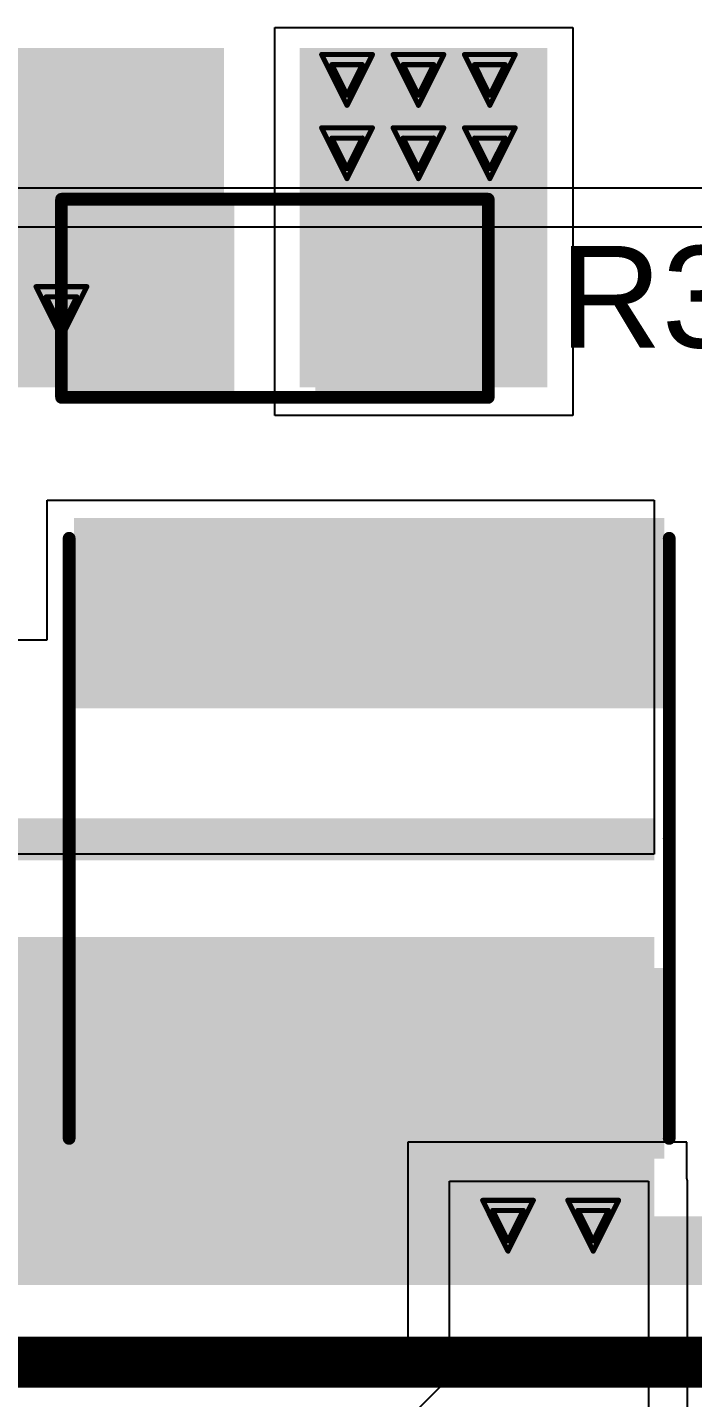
# Model space of a CAD drawing. Header units: inches. Extents: x -1 to 208, y -10 to 150.
# Drawn here: x 29.6 to 36.25, y 22.07 to 35.76 of the extents above; entities that cross this region are included whole.
import ezdxf

# ---------------------------------------------------------------- set-up
doc = ezdxf.new("R2010")
doc.units = ezdxf.units.IN
for name, color, linetype in [('Bottom Layer', 5, 'Continuous'), ('Drill Drawing', 1, 'Continuous'), ('Top Layer', 1, 'Continuous'), ('Top Overlay', 2, 'Continuous'), ('Top Paste', 8, 'Continuous'), ('Top Solder', 216, 'Continuous'), ('Via Holes', 16, 'Continuous')]:
    doc.layers.add(name, color=color, linetype=linetype)
doc.styles.add('Arial', font='', dxfattribs={"height": 0.2})
doc.styles.get('Arial').set_extended_font_data('Arial')

# ---------------------------------------------------------------- blocks, each defined once
blk = doc.blocks.new('R___1206_41')
at = {"layer": 'Top Layer'}
for points in [[(-2.032, 0.889), (-0.508, 0.889), (-0.508, -0.889), (-2.032, -0.889)], [(0.508, 0.889), (2.032, 0.889), (2.032, -0.889), (0.508, -0.889)]]:
    blk.add_hatch(color=1, dxfattribs=at).paths.add_polyline_path(points)
at = {"layer": 'Top Paste'}
for points in [[(-2.032, 0.889), (-0.508, 0.889), (-0.508, -0.889), (-2.032, -0.889)], [(0.508, 0.889), (2.032, 0.889), (2.032, -0.889), (0.508, -0.889)]]:
    blk.add_hatch(color=8, dxfattribs=at).paths.add_polyline_path(points)
at = {"layer": 'Top Solder'}
for points in [[(-2.134, 0.991), (-0.406, 0.991), (-0.406, -0.991), (-2.134, -0.991)], [(0.406, 0.991), (2.134, 0.991), (2.134, -0.991), (0.406, -0.991)]]:
    blk.add_hatch(color=216, dxfattribs=at).paths.add_polyline_path(points)
at = {"layer": 'Top Overlay'}
for points in [[(-2.134, 0.991, 0.127, 0.127, 0), (-2.134, -0.991, 0.127, 0.127, 0)], [(2.134, 0.991, 0.127, 0.127, 0), (-2.134, 0.991, 0.127, 0.127, 0)], [(2.134, 0.991, 0.127, 0.127, 0), (2.134, -0.991, 0.127, 0.127, 0)], [(2.134, -0.991, 0.127, 0.127, 0), (-2.134, -0.991, 0.127, 0.127, 0)]]:
    blk.add_lwpolyline(points, format="xyseb", dxfattribs=at)
for points in [[(-2.165, 0.991, 0.0635, 0.0635, 1), (-2.102, 0.991, 0.0635, 0.0635, 1)], [(-2.165, 0.991, 0.0635, 0.0635, 1), (-2.102, 0.991, 0.0635, 0.0635, 1)], [(2.102, 0.991, 0.0635, 0.0635, 1), (2.165, 0.991, 0.0635, 0.0635, 1)], [(2.102, 0.991, 0.0635, 0.0635, 1), (2.165, 0.991, 0.0635, 0.0635, 1)], [(-2.165, -0.991, 0.0635, 0.0635, 1), (-2.102, -0.991, 0.0635, 0.0635, 1)], [(-2.165, -0.991, 0.0635, 0.0635, 1), (-2.102, -0.991, 0.0635, 0.0635, 1)], [(2.102, -0.991, 0.0635, 0.0635, 1), (2.165, -0.991, 0.0635, 0.0635, 1)], [(2.102, -0.991, 0.0635, 0.0635, 1), (2.165, -0.991, 0.0635, 0.0635, 1)]]:
    blk.add_lwpolyline(points, format="xyseb", close=True, dxfattribs=at)
blk = doc.blocks.new('MPIT6045_1R0N_LF_84')
at = {"layer": 'Top Layer'}
for points in [[(-3.1, 2.85), (-1.4, 2.85), (-1.4, -2.85), (-3.1, -2.85)], [(1.4, 2.85), (3.1, 2.85), (3.1, -2.85), (1.4, -2.85)]]:
    blk.add_hatch(color=1, dxfattribs=at).paths.add_polyline_path(points)
at = {"layer": 'Top Paste'}
for points in [[(-3.1, 2.85), (-1.4, 2.85), (-1.4, -2.85), (-3.1, -2.85)], [(1.4, 2.85), (3.1, 2.85), (3.1, -2.85), (1.4, -2.85)]]:
    blk.add_hatch(color=8, dxfattribs=at).paths.add_polyline_path(points)
at = {"layer": 'Top Solder'}
for points in [[(-3.202, 2.952), (-1.298, 2.952), (-1.298, -2.952), (-3.202, -2.952)], [(1.298, 2.952), (3.202, 2.952), (3.202, -2.952), (1.298, -2.952)]]:
    blk.add_hatch(color=216, dxfattribs=at).paths.add_polyline_path(points)
at = {"layer": 'Top Overlay'}
for points in [[(-3, 3, 0.127, 0.127, 0), (0, 3, 0.127, 0.127, 0)], [(0, 3, 0.127, 0.127, 0), (3, 3, 0.127, 0.127, 0)], [(-3, -3, 0.127, 0.127, 0), (0, -3, 0.127, 0.127, 0)], [(0, -3, 0.127, 0.127, 0), (3, -3, 0.127, 0.127, 0)]]:
    blk.add_lwpolyline(points, format="xyseb", dxfattribs=at)
for points in [[(-3.032, 3, 0.0635, 0.0635, 1), (-2.968, 3, 0.0635, 0.0635, 1)], [(-0.032, 3, 0.0635, 0.0635, 1), (0.032, 3, 0.0635, 0.0635, 1)], [(-0.032, 3, 0.0635, 0.0635, 1), (0.032, 3, 0.0635, 0.0635, 1)], [(2.968, 3, 0.0635, 0.0635, 1), (3.032, 3, 0.0635, 0.0635, 1)], [(-3.032, -3, 0.0635, 0.0635, 1), (-2.968, -3, 0.0635, 0.0635, 1)], [(-0.032, -3, 0.0635, 0.0635, 1), (0.032, -3, 0.0635, 0.0635, 1)], [(-0.032, -3, 0.0635, 0.0635, 1), (0.032, -3, 0.0635, 0.0635, 1)], [(2.968, -3, 0.0635, 0.0635, 1), (3.032, -3, 0.0635, 0.0635, 1)]]:
    blk.add_lwpolyline(points, format="xyseb", close=True, dxfattribs=at)

msp = doc.modelspace()

# ---------------------------------------------------------------- hatches: boundary and pattern name
at = {"layer": 'Bottom Layer'}
h = msp.add_hatch(color=5, dxfattribs=at)
edge = h.paths.add_edge_path()
edge.add_arc((32.794, 35.239), 0.3, 0, 360)
h = msp.add_hatch(color=5, dxfattribs=at)
edge = h.paths.add_edge_path()
edge.add_arc((33.508, 35.239), 0.3, 0, 360)
h = msp.add_hatch(color=5, dxfattribs=at)
edge = h.paths.add_edge_path()
edge.add_arc((34.221, 35.239), 0.3, 0, 360)
h = msp.add_hatch(color=5, dxfattribs=at)
edge = h.paths.add_edge_path()
edge.add_arc((32.794, 34.506), 0.3, 0, 360)
h = msp.add_hatch(color=5, dxfattribs=at)
edge = h.paths.add_edge_path()
edge.add_arc((33.508, 34.506), 0.3, 0, 360)
h = msp.add_hatch(color=5, dxfattribs=at)
edge = h.paths.add_edge_path()
edge.add_arc((34.221, 34.506), 0.3, 0, 360)
h = msp.add_hatch(color=5, dxfattribs=at)
edge = h.paths.add_edge_path()
edge.add_arc((29.938, 32.918), 0.3, 0, 360)
h = msp.add_hatch(color=5, dxfattribs=at)
edge = h.paths.add_edge_path()
edge.add_arc((34.403, 23.784), 0.3, 0, 360)
h = msp.add_hatch(color=5, dxfattribs=at)
edge = h.paths.add_edge_path()
edge.add_arc((35.255, 23.784), 0.3, 0, 360)
at = {"layer": 'Top Layer'}
for points in [[(27.303, 32.167), (31.564, 32.167), (31.564, 35.56), (27.303, 35.56)], [(32.321, 32.167), (34.798, 32.167), (34.798, 35.56), (32.321, 35.56)], [(26.796, 27.437), (35.865, 27.437), (35.865, 27.856), (26.796, 27.856)], [(27.612, 26.67), (27.612, 23.19), (35.865, 23.19), (35.865, 26.67)], [(35.255, 23.19), (37.433, 23.19), (37.433, 23.879), (35.255, 23.879)]]:
    msp.add_hatch(color=1, dxfattribs=at).paths.add_polyline_path(points)
h = msp.add_hatch(color=1, dxfattribs=at)
edge = h.paths.add_edge_path()
edge.add_arc((32.794, 35.239), 0.3, 0, 360)
h = msp.add_hatch(color=1, dxfattribs=at)
edge = h.paths.add_edge_path()
edge.add_arc((33.508, 35.239), 0.3, 0, 360)
h = msp.add_hatch(color=1, dxfattribs=at)
edge = h.paths.add_edge_path()
edge.add_arc((34.221, 35.239), 0.3, 0, 360)
h = msp.add_hatch(color=1, dxfattribs=at)
edge = h.paths.add_edge_path()
edge.add_arc((32.794, 34.506), 0.3, 0, 360)
h = msp.add_hatch(color=1, dxfattribs=at)
edge = h.paths.add_edge_path()
edge.add_arc((33.508, 34.506), 0.3, 0, 360)
h = msp.add_hatch(color=1, dxfattribs=at)
edge = h.paths.add_edge_path()
edge.add_arc((34.221, 34.506), 0.3, 0, 360)
h = msp.add_hatch(color=1, dxfattribs=at)
edge = h.paths.add_edge_path()
edge.add_arc((29.938, 32.918), 0.3, 0, 360)
h = msp.add_hatch(color=1, dxfattribs=at)
edge = h.paths.add_edge_path()
edge.add_arc((34.403, 23.784), 0.3, 0, 360)
h = msp.add_hatch(color=1, dxfattribs=at)
edge = h.paths.add_edge_path()
edge.add_arc((35.255, 23.784), 0.3, 0, 360)
at = {"layer": 'Via Holes'}
h = msp.add_hatch(color=7, dxfattribs=at)
edge = h.paths.add_edge_path()
edge.add_arc((32.794, 35.239), 0.15, 0, 360)
h = msp.add_hatch(color=7, dxfattribs=at)
edge = h.paths.add_edge_path()
edge.add_arc((33.508, 35.239), 0.15, 0, 360)
h = msp.add_hatch(color=7, dxfattribs=at)
edge = h.paths.add_edge_path()
edge.add_arc((34.221, 35.239), 0.15, 0, 360)
h = msp.add_hatch(color=7, dxfattribs=at)
edge = h.paths.add_edge_path()
edge.add_arc((32.794, 34.506), 0.15, 0, 360)
h = msp.add_hatch(color=7, dxfattribs=at)
edge = h.paths.add_edge_path()
edge.add_arc((33.508, 34.506), 0.15, 0, 360)
h = msp.add_hatch(color=7, dxfattribs=at)
edge = h.paths.add_edge_path()
edge.add_arc((34.221, 34.506), 0.15, 0, 360)
h = msp.add_hatch(color=7, dxfattribs=at)
edge = h.paths.add_edge_path()
edge.add_arc((29.938, 32.918), 0.15, 0, 360)
h = msp.add_hatch(color=7, dxfattribs=at)
edge = h.paths.add_edge_path()
edge.add_arc((34.403, 23.784), 0.15, 0, 360)
h = msp.add_hatch(color=7, dxfattribs=at)
edge = h.paths.add_edge_path()
edge.add_arc((35.255, 23.784), 0.15, 0, 360)

# ---------------------------------------------------------------- linework, layer by layer
at = {"layer": 'Bottom Layer'}
for p, q in [((37.806, 34.158), (24.938, 34.158)), ((24.321, 33.769), (38.442, 33.769)), ((33.817, 24.619), (33.401, 24.619)), ((33.401, 24.619), (33.401, 22.398)), ((33.819, 24.62), (33.817, 24.619)), ((35.809, 24.62), (33.819, 24.62)), ((35.811, 24.619), (35.809, 24.62)), ((36.192, 24.619), (35.811, 24.619)), ((36.192, 24.261), (36.192, 24.619)), ((36.198, 24.231), (36.192, 24.261)), ((33.819, 22.266), (33.819, 24.231)), ((33.819, 24.231), (35.809, 24.231)), ((35.809, 24.231), (35.809, 24.231)), ((35.809, 24.231), (35.809, 21.809)), ((36.198, 21.809), (36.198, 24.231)), ((33.401, 22.398), (33.269, 22.266)), ((33.269, 22.266), (23.683, 22.266)), ((33.346, 21.794), (33.819, 22.266))]:
    msp.add_line(p, q, dxfattribs=at)
at = {"layer": 'Drill Drawing'}
for points in [[(32.54, 35.493, 0.0508, 0.0508, 0), (33.048, 35.493, 0.0508, 0.0508, 0)], [(32.54, 35.493, 0.0508, 0.0508, 0), (32.794, 34.985, 0.0508, 0.0508, 0)], [(32.794, 34.985, 0.0508, 0.0508, 0), (33.048, 35.493, 0.0508, 0.0508, 0)], [(33.254, 35.493, 0.0508, 0.0508, 0), (33.762, 35.493, 0.0508, 0.0508, 0)], [(33.254, 35.493, 0.0508, 0.0508, 0), (33.508, 34.985, 0.0508, 0.0508, 0)], [(33.508, 34.985, 0.0508, 0.0508, 0), (33.762, 35.493, 0.0508, 0.0508, 0)], [(33.967, 35.493, 0.0508, 0.0508, 0), (34.475, 35.493, 0.0508, 0.0508, 0)], [(33.967, 35.493, 0.0508, 0.0508, 0), (34.221, 34.985, 0.0508, 0.0508, 0)], [(34.221, 34.985, 0.0508, 0.0508, 0), (34.475, 35.493, 0.0508, 0.0508, 0)], [(32.641, 35.392, 0.0508, 0.0508, 0), (32.946, 35.392, 0.0508, 0.0508, 0)], [(32.641, 35.392, 0.0508, 0.0508, 0), (32.794, 35.087, 0.0508, 0.0508, 0)], [(32.794, 35.087, 0.0508, 0.0508, 0), (32.946, 35.392, 0.0508, 0.0508, 0)], [(33.355, 35.392, 0.0508, 0.0508, 0), (33.66, 35.392, 0.0508, 0.0508, 0)], [(33.355, 35.392, 0.0508, 0.0508, 0), (33.508, 35.087, 0.0508, 0.0508, 0)], [(33.508, 35.087, 0.0508, 0.0508, 0), (33.66, 35.392, 0.0508, 0.0508, 0)], [(34.069, 35.392, 0.0508, 0.0508, 0), (34.374, 35.392, 0.0508, 0.0508, 0)], [(34.069, 35.392, 0.0508, 0.0508, 0), (34.221, 35.087, 0.0508, 0.0508, 0)], [(34.221, 35.087, 0.0508, 0.0508, 0), (34.374, 35.392, 0.0508, 0.0508, 0)], [(32.54, 34.76, 0.0508, 0.0508, 0), (33.048, 34.76, 0.0508, 0.0508, 0)], [(32.54, 34.76, 0.0508, 0.0508, 0), (32.794, 34.252, 0.0508, 0.0508, 0)], [(32.641, 34.658, 0.0508, 0.0508, 0), (32.946, 34.658, 0.0508, 0.0508, 0)], [(32.641, 34.658, 0.0508, 0.0508, 0), (32.794, 34.353, 0.0508, 0.0508, 0)], [(32.794, 34.252, 0.0508, 0.0508, 0), (33.048, 34.76, 0.0508, 0.0508, 0)], [(32.794, 34.353, 0.0508, 0.0508, 0), (32.946, 34.658, 0.0508, 0.0508, 0)], [(33.254, 34.76, 0.0508, 0.0508, 0), (33.762, 34.76, 0.0508, 0.0508, 0)], [(33.254, 34.76, 0.0508, 0.0508, 0), (33.508, 34.252, 0.0508, 0.0508, 0)], [(33.355, 34.658, 0.0508, 0.0508, 0), (33.66, 34.658, 0.0508, 0.0508, 0)], [(33.355, 34.658, 0.0508, 0.0508, 0), (33.508, 34.353, 0.0508, 0.0508, 0)], [(33.508, 34.252, 0.0508, 0.0508, 0), (33.762, 34.76, 0.0508, 0.0508, 0)], [(33.508, 34.353, 0.0508, 0.0508, 0), (33.66, 34.658, 0.0508, 0.0508, 0)], [(33.967, 34.76, 0.0508, 0.0508, 0), (34.475, 34.76, 0.0508, 0.0508, 0)], [(33.967, 34.76, 0.0508, 0.0508, 0), (34.221, 34.252, 0.0508, 0.0508, 0)], [(34.069, 34.658, 0.0508, 0.0508, 0), (34.374, 34.658, 0.0508, 0.0508, 0)], [(34.069, 34.658, 0.0508, 0.0508, 0), (34.221, 34.353, 0.0508, 0.0508, 0)], [(34.221, 34.252, 0.0508, 0.0508, 0), (34.475, 34.76, 0.0508, 0.0508, 0)], [(34.221, 34.353, 0.0508, 0.0508, 0), (34.374, 34.658, 0.0508, 0.0508, 0)], [(29.684, 33.172, 0.0508, 0.0508, 0), (30.192, 33.172, 0.0508, 0.0508, 0)], [(29.684, 33.172, 0.0508, 0.0508, 0), (29.938, 32.664, 0.0508, 0.0508, 0)], [(29.938, 32.664, 0.0508, 0.0508, 0), (30.192, 33.172, 0.0508, 0.0508, 0)], [(29.786, 33.071, 0.0508, 0.0508, 0), (30.091, 33.071, 0.0508, 0.0508, 0)], [(29.786, 33.071, 0.0508, 0.0508, 0), (29.938, 32.766, 0.0508, 0.0508, 0)], [(29.938, 32.766, 0.0508, 0.0508, 0), (30.091, 33.071, 0.0508, 0.0508, 0)], [(34.149, 24.038, 0.0508, 0.0508, 0), (34.657, 24.038, 0.0508, 0.0508, 0)], [(34.149, 24.038, 0.0508, 0.0508, 0), (34.403, 23.53, 0.0508, 0.0508, 0)], [(34.403, 23.53, 0.0508, 0.0508, 0), (34.657, 24.038, 0.0508, 0.0508, 0)], [(35.001, 24.038, 0.0508, 0.0508, 0), (35.509, 24.038, 0.0508, 0.0508, 0)], [(35.001, 24.038, 0.0508, 0.0508, 0), (35.255, 23.53, 0.0508, 0.0508, 0)], [(35.255, 23.53, 0.0508, 0.0508, 0), (35.509, 24.038, 0.0508, 0.0508, 0)], [(34.251, 23.937, 0.0508, 0.0508, 0), (34.556, 23.937, 0.0508, 0.0508, 0)], [(34.251, 23.937, 0.0508, 0.0508, 0), (34.403, 23.632, 0.0508, 0.0508, 0)], [(34.403, 23.632, 0.0508, 0.0508, 0), (34.556, 23.937, 0.0508, 0.0508, 0)], [(35.103, 23.937, 0.0508, 0.0508, 0), (35.408, 23.937, 0.0508, 0.0508, 0)], [(35.103, 23.937, 0.0508, 0.0508, 0), (35.255, 23.632, 0.0508, 0.0508, 0)], [(35.255, 23.632, 0.0508, 0.0508, 0), (35.408, 23.937, 0.0508, 0.0508, 0)]]:
    msp.add_lwpolyline(points, format="xyseb", dxfattribs=at)
for points in [[(32.527, 35.493, 0.0254, 0.0254, 1), (32.552, 35.493, 0.0254, 0.0254, 1)], [(32.527, 35.493, 0.0254, 0.0254, 1), (32.552, 35.493, 0.0254, 0.0254, 1)], [(33.035, 35.493, 0.0254, 0.0254, 1), (33.06, 35.493, 0.0254, 0.0254, 1)], [(33.035, 35.493, 0.0254, 0.0254, 1), (33.06, 35.493, 0.0254, 0.0254, 1)], [(33.241, 35.493, 0.0254, 0.0254, 1), (33.266, 35.493, 0.0254, 0.0254, 1)], [(33.241, 35.493, 0.0254, 0.0254, 1), (33.266, 35.493, 0.0254, 0.0254, 1)], [(33.749, 35.493, 0.0254, 0.0254, 1), (33.774, 35.493, 0.0254, 0.0254, 1)], [(33.749, 35.493, 0.0254, 0.0254, 1), (33.774, 35.493, 0.0254, 0.0254, 1)], [(33.955, 35.493, 0.0254, 0.0254, 1), (33.98, 35.493, 0.0254, 0.0254, 1)], [(33.955, 35.493, 0.0254, 0.0254, 1), (33.98, 35.493, 0.0254, 0.0254, 1)], [(34.463, 35.493, 0.0254, 0.0254, 1), (34.488, 35.493, 0.0254, 0.0254, 1)], [(34.463, 35.493, 0.0254, 0.0254, 1), (34.488, 35.493, 0.0254, 0.0254, 1)], [(32.629, 35.392, 0.0254, 0.0254, 1), (32.654, 35.392, 0.0254, 0.0254, 1)], [(32.629, 35.392, 0.0254, 0.0254, 1), (32.654, 35.392, 0.0254, 0.0254, 1)], [(32.933, 35.392, 0.0254, 0.0254, 1), (32.959, 35.392, 0.0254, 0.0254, 1)], [(32.933, 35.392, 0.0254, 0.0254, 1), (32.959, 35.392, 0.0254, 0.0254, 1)], [(33.342, 35.392, 0.0254, 0.0254, 1), (33.368, 35.392, 0.0254, 0.0254, 1)], [(33.342, 35.392, 0.0254, 0.0254, 1), (33.368, 35.392, 0.0254, 0.0254, 1)], [(33.647, 35.392, 0.0254, 0.0254, 1), (33.673, 35.392, 0.0254, 0.0254, 1)], [(33.647, 35.392, 0.0254, 0.0254, 1), (33.673, 35.392, 0.0254, 0.0254, 1)], [(34.056, 35.392, 0.0254, 0.0254, 1), (34.082, 35.392, 0.0254, 0.0254, 1)], [(34.056, 35.392, 0.0254, 0.0254, 1), (34.082, 35.392, 0.0254, 0.0254, 1)], [(34.361, 35.392, 0.0254, 0.0254, 1), (34.387, 35.392, 0.0254, 0.0254, 1)], [(34.361, 35.392, 0.0254, 0.0254, 1), (34.387, 35.392, 0.0254, 0.0254, 1)], [(32.781, 35.087, 0.0254, 0.0254, 1), (32.806, 35.087, 0.0254, 0.0254, 1)], [(32.781, 35.087, 0.0254, 0.0254, 1), (32.806, 35.087, 0.0254, 0.0254, 1)], [(33.495, 35.087, 0.0254, 0.0254, 1), (33.52, 35.087, 0.0254, 0.0254, 1)], [(33.495, 35.087, 0.0254, 0.0254, 1), (33.52, 35.087, 0.0254, 0.0254, 1)], [(34.209, 35.087, 0.0254, 0.0254, 1), (34.234, 35.087, 0.0254, 0.0254, 1)], [(34.209, 35.087, 0.0254, 0.0254, 1), (34.234, 35.087, 0.0254, 0.0254, 1)], [(32.781, 34.985, 0.0254, 0.0254, 1), (32.806, 34.985, 0.0254, 0.0254, 1)], [(32.781, 34.985, 0.0254, 0.0254, 1), (32.806, 34.985, 0.0254, 0.0254, 1)], [(33.495, 34.985, 0.0254, 0.0254, 1), (33.52, 34.985, 0.0254, 0.0254, 1)], [(33.495, 34.985, 0.0254, 0.0254, 1), (33.52, 34.985, 0.0254, 0.0254, 1)], [(34.209, 34.985, 0.0254, 0.0254, 1), (34.234, 34.985, 0.0254, 0.0254, 1)], [(34.209, 34.985, 0.0254, 0.0254, 1), (34.234, 34.985, 0.0254, 0.0254, 1)], [(32.527, 34.76, 0.0254, 0.0254, 1), (32.552, 34.76, 0.0254, 0.0254, 1)], [(32.527, 34.76, 0.0254, 0.0254, 1), (32.552, 34.76, 0.0254, 0.0254, 1)], [(32.629, 34.658, 0.0254, 0.0254, 1), (32.654, 34.658, 0.0254, 0.0254, 1)], [(32.629, 34.658, 0.0254, 0.0254, 1), (32.654, 34.658, 0.0254, 0.0254, 1)], [(32.933, 34.658, 0.0254, 0.0254, 1), (32.959, 34.658, 0.0254, 0.0254, 1)], [(32.933, 34.658, 0.0254, 0.0254, 1), (32.959, 34.658, 0.0254, 0.0254, 1)], [(33.035, 34.76, 0.0254, 0.0254, 1), (33.06, 34.76, 0.0254, 0.0254, 1)], [(33.035, 34.76, 0.0254, 0.0254, 1), (33.06, 34.76, 0.0254, 0.0254, 1)], [(33.241, 34.76, 0.0254, 0.0254, 1), (33.266, 34.76, 0.0254, 0.0254, 1)], [(33.241, 34.76, 0.0254, 0.0254, 1), (33.266, 34.76, 0.0254, 0.0254, 1)], [(33.342, 34.658, 0.0254, 0.0254, 1), (33.368, 34.658, 0.0254, 0.0254, 1)], [(33.342, 34.658, 0.0254, 0.0254, 1), (33.368, 34.658, 0.0254, 0.0254, 1)], [(33.647, 34.658, 0.0254, 0.0254, 1), (33.673, 34.658, 0.0254, 0.0254, 1)], [(33.647, 34.658, 0.0254, 0.0254, 1), (33.673, 34.658, 0.0254, 0.0254, 1)], [(33.749, 34.76, 0.0254, 0.0254, 1), (33.774, 34.76, 0.0254, 0.0254, 1)], [(33.749, 34.76, 0.0254, 0.0254, 1), (33.774, 34.76, 0.0254, 0.0254, 1)], [(33.955, 34.76, 0.0254, 0.0254, 1), (33.98, 34.76, 0.0254, 0.0254, 1)], [(33.955, 34.76, 0.0254, 0.0254, 1), (33.98, 34.76, 0.0254, 0.0254, 1)], [(34.056, 34.658, 0.0254, 0.0254, 1), (34.082, 34.658, 0.0254, 0.0254, 1)], [(34.056, 34.658, 0.0254, 0.0254, 1), (34.082, 34.658, 0.0254, 0.0254, 1)], [(34.361, 34.658, 0.0254, 0.0254, 1), (34.387, 34.658, 0.0254, 0.0254, 1)], [(34.361, 34.658, 0.0254, 0.0254, 1), (34.387, 34.658, 0.0254, 0.0254, 1)], [(34.463, 34.76, 0.0254, 0.0254, 1), (34.488, 34.76, 0.0254, 0.0254, 1)], [(34.463, 34.76, 0.0254, 0.0254, 1), (34.488, 34.76, 0.0254, 0.0254, 1)], [(32.781, 34.353, 0.0254, 0.0254, 1), (32.806, 34.353, 0.0254, 0.0254, 1)], [(32.781, 34.353, 0.0254, 0.0254, 1), (32.806, 34.353, 0.0254, 0.0254, 1)], [(32.781, 34.252, 0.0254, 0.0254, 1), (32.806, 34.252, 0.0254, 0.0254, 1)], [(32.781, 34.252, 0.0254, 0.0254, 1), (32.806, 34.252, 0.0254, 0.0254, 1)], [(33.495, 34.353, 0.0254, 0.0254, 1), (33.52, 34.353, 0.0254, 0.0254, 1)], [(33.495, 34.353, 0.0254, 0.0254, 1), (33.52, 34.353, 0.0254, 0.0254, 1)], [(33.495, 34.252, 0.0254, 0.0254, 1), (33.52, 34.252, 0.0254, 0.0254, 1)], [(33.495, 34.252, 0.0254, 0.0254, 1), (33.52, 34.252, 0.0254, 0.0254, 1)], [(34.209, 34.353, 0.0254, 0.0254, 1), (34.234, 34.353, 0.0254, 0.0254, 1)], [(34.209, 34.353, 0.0254, 0.0254, 1), (34.234, 34.353, 0.0254, 0.0254, 1)], [(34.209, 34.252, 0.0254, 0.0254, 1), (34.234, 34.252, 0.0254, 0.0254, 1)], [(34.209, 34.252, 0.0254, 0.0254, 1), (34.234, 34.252, 0.0254, 0.0254, 1)], [(29.671, 33.172, 0.0254, 0.0254, 1), (29.697, 33.172, 0.0254, 0.0254, 1)], [(29.671, 33.172, 0.0254, 0.0254, 1), (29.697, 33.172, 0.0254, 0.0254, 1)], [(30.179, 33.172, 0.0254, 0.0254, 1), (30.205, 33.172, 0.0254, 0.0254, 1)], [(30.179, 33.172, 0.0254, 0.0254, 1), (30.205, 33.172, 0.0254, 0.0254, 1)], [(29.773, 33.071, 0.0254, 0.0254, 1), (29.798, 33.071, 0.0254, 0.0254, 1)], [(29.773, 33.071, 0.0254, 0.0254, 1), (29.798, 33.071, 0.0254, 0.0254, 1)], [(30.078, 33.071, 0.0254, 0.0254, 1), (30.103, 33.071, 0.0254, 0.0254, 1)], [(30.078, 33.071, 0.0254, 0.0254, 1), (30.103, 33.071, 0.0254, 0.0254, 1)], [(29.925, 32.766, 0.0254, 0.0254, 1), (29.951, 32.766, 0.0254, 0.0254, 1)], [(29.925, 32.766, 0.0254, 0.0254, 1), (29.951, 32.766, 0.0254, 0.0254, 1)], [(29.925, 32.664, 0.0254, 0.0254, 1), (29.951, 32.664, 0.0254, 0.0254, 1)], [(29.925, 32.664, 0.0254, 0.0254, 1), (29.951, 32.664, 0.0254, 0.0254, 1)], [(34.137, 24.038, 0.0254, 0.0254, 1), (34.162, 24.038, 0.0254, 0.0254, 1)], [(34.137, 24.038, 0.0254, 0.0254, 1), (34.162, 24.038, 0.0254, 0.0254, 1)], [(34.645, 24.038, 0.0254, 0.0254, 1), (34.67, 24.038, 0.0254, 0.0254, 1)], [(34.645, 24.038, 0.0254, 0.0254, 1), (34.67, 24.038, 0.0254, 0.0254, 1)], [(34.988, 24.038, 0.0254, 0.0254, 1), (35.014, 24.038, 0.0254, 0.0254, 1)], [(34.988, 24.038, 0.0254, 0.0254, 1), (35.014, 24.038, 0.0254, 0.0254, 1)], [(35.496, 24.038, 0.0254, 0.0254, 1), (35.522, 24.038, 0.0254, 0.0254, 1)], [(35.496, 24.038, 0.0254, 0.0254, 1), (35.522, 24.038, 0.0254, 0.0254, 1)], [(34.238, 23.937, 0.0254, 0.0254, 1), (34.264, 23.937, 0.0254, 0.0254, 1)], [(34.238, 23.937, 0.0254, 0.0254, 1), (34.264, 23.937, 0.0254, 0.0254, 1)], [(34.543, 23.937, 0.0254, 0.0254, 1), (34.568, 23.937, 0.0254, 0.0254, 1)], [(34.543, 23.937, 0.0254, 0.0254, 1), (34.568, 23.937, 0.0254, 0.0254, 1)], [(35.09, 23.937, 0.0254, 0.0254, 1), (35.115, 23.937, 0.0254, 0.0254, 1)], [(35.09, 23.937, 0.0254, 0.0254, 1), (35.115, 23.937, 0.0254, 0.0254, 1)], [(35.395, 23.937, 0.0254, 0.0254, 1), (35.42, 23.937, 0.0254, 0.0254, 1)], [(35.395, 23.937, 0.0254, 0.0254, 1), (35.42, 23.937, 0.0254, 0.0254, 1)], [(34.391, 23.632, 0.0254, 0.0254, 1), (34.416, 23.632, 0.0254, 0.0254, 1)], [(34.391, 23.632, 0.0254, 0.0254, 1), (34.416, 23.632, 0.0254, 0.0254, 1)], [(35.242, 23.632, 0.0254, 0.0254, 1), (35.268, 23.632, 0.0254, 0.0254, 1)], [(35.242, 23.632, 0.0254, 0.0254, 1), (35.268, 23.632, 0.0254, 0.0254, 1)], [(34.391, 23.53, 0.0254, 0.0254, 1), (34.416, 23.53, 0.0254, 0.0254, 1)], [(34.391, 23.53, 0.0254, 0.0254, 1), (34.416, 23.53, 0.0254, 0.0254, 1)], [(35.242, 23.53, 0.0254, 0.0254, 1), (35.268, 23.53, 0.0254, 0.0254, 1)], [(35.242, 23.53, 0.0254, 0.0254, 1), (35.268, 23.53, 0.0254, 0.0254, 1)]]:
    msp.add_lwpolyline(points, format="xyseb", close=True, dxfattribs=at)
at = {"layer": 'Top Layer'}
for p, q in [((32.072, 31.885), (32.072, 35.764)), ((32.072, 35.764), (35.052, 35.764)), ((35.052, 35.764), (35.052, 31.885)), ((35.052, 31.885), (32.072, 31.885)), ((29.794, 29.642), (29.794, 31.039)), ((29.794, 31.039), (35.865, 31.039)), ((35.865, 31.039), (35.865, 27.5)), ((27.966, 29.642), (29.794, 29.642)), ((35.865, 27.5), (28.893, 27.5))]:
    msp.add_line(p, q, dxfattribs=at)
msp.add_lwpolyline([(1.416, 22.42, 0.508, 0.508, 0), (44.105, 22.42, 0.508, 0.508, 0)], format="xyseb", dxfattribs=at)

# ---------------------------------------------------------------- block references
for name, p, rotation in [('R___1206_41', (32.072, 33.056), 180), ('MPIT6045_1R0N_LF_84', (33.015, 27.657), 90)]:
    msp.add_blockref(name, p, dxfattribs=dict(rotation=rotation))

# ---------------------------------------------------------------- texts
at = {"layer": 'Top Overlay', "style": 'Arial'}
msp.add_text('R37', height=1.016, dxfattribs=at).set_placement((34.916, 32.563))

doc.saveas('drawing.dxf')
